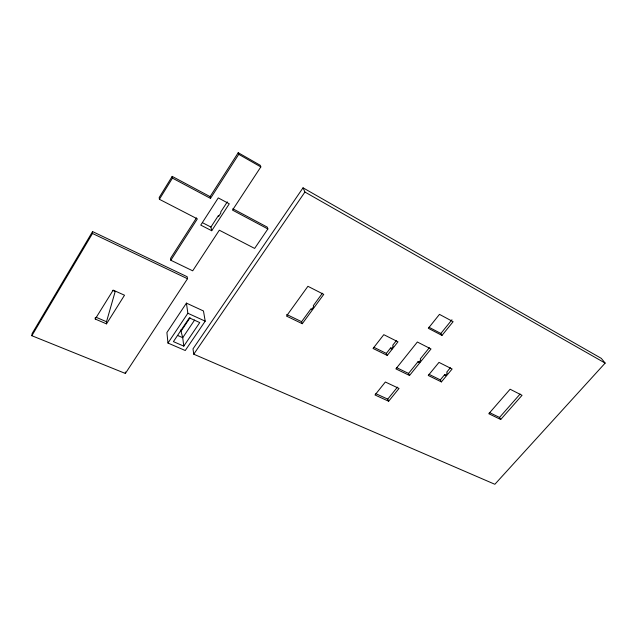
<?xml version="1.0" encoding="UTF-8"?>
<svg xmlns="http://www.w3.org/2000/svg" width="637" height="637" viewBox="0 0 637 637"><rect width="100%" height="100%" fill="white"/><g stroke="black" fill="none" stroke-linecap="round" stroke-linejoin="round"><path stroke-width="0.96" d="M95.255 317.624L95.224 319.041L106.506 323.867L106.514 321.733L115.193 291.491L112.669 290.361M31.85 335.723L92.492 233.476L92.556 231.565L187.198 276.753L187.501 278.735L125.378 373.457L31.85 335.723L32.145 333.517L92.556 231.565M172.189 176.401L172.444 178.121L210.497 198.394L210.091 196.634L172.189 176.401L159.194 197.51L159.401 199.293L197.359 218.881L170.835 260.254L192.692 270.813L219.319 230.204L254.641 248.422L267.874 228.954L267.269 227.138L232.879 208.785M159.401 199.293L172.444 178.121M95.224 319.041L113.187 290.13L124.518 295.218L106.506 323.867M196.483 217.878L170.597 258.311L170.835 260.254M210.091 196.634L238.222 152.713L260.222 165.27L260.828 166.918L232.497 210.106L267.874 228.954M210.497 198.394L238.74 154.329L238.222 152.713M211.715 230.729L229.28 203.808L218.268 197.908L200.743 225.1L211.715 230.729L210.927 227.051L218.483 215.425L218.698 216.325L220.88 212.973L220.665 212.081L227.313 201.857M186.426 303.116L166.91 332.522L167.969 343.048L185.248 350.517L205.202 321.159L203.474 310.975L186.426 303.116L187.859 313.261L167.969 343.048M183.79 346.13L199.739 322.577L189.34 317.871L173.415 341.623L183.79 346.13L182.723 337.69L181.012 331.248L190.073 317.728M194.635 320.005L182.723 337.69L177.604 335.444M303.037 187.819L193.003 348.861L193.752 354.188L494.861 484.287L605.15 363.098L601.296 358.368L303.037 187.819L304.924 192.04L605.15 363.098M193.752 354.188L304.924 192.04M302.288 323.707L286.475 316.071L307.918 286.308L323.755 294.374L302.288 323.707L301.604 321.693L311.143 308.634L311.509 309.622L313.651 306.692L313.285 305.712L322.41 293.211M387.256 355.422L373.051 348.471L383.8 334.68L397.998 341.806L387.256 355.422L386.317 353.4L390.577 347.985L392.312 348.845M396.405 340.596L392.718 345.27L393.204 346.273L391.054 348.988L390.577 347.985M388.658 401.238L374.986 394.98L385.353 382.017L399.025 388.443L388.658 401.238L387.75 399.136L397.464 387.121M409.535 375.472L395.872 368.879L417.354 342.013L431.01 348.965L409.535 375.472L408.548 373.425L418.095 361.617L419.879 362.501M429.33 347.73L420.237 358.973L420.754 359.977L418.613 362.628L418.095 361.617M441.982 335.428L428.335 328.294L439.474 314.367L453.114 321.693L441.982 335.428L440.86 333.47L451.952 319.766M441.409 381.905L428.255 375.472L438.981 362.389L452.127 368.998L441.409 381.905L440.326 379.875L444.578 374.739L446.298 375.591M450.391 367.724L446.72 372.167L447.27 373.171L445.128 375.75L444.578 374.739M500.738 419.496L488.778 413.724L510.118 389.231L522.045 395.298L500.738 419.496L499.535 417.442L520.111 394.032M96.139 317.282L106.514 321.733M187.859 313.261L205.202 321.159M375.822 393.666L387.75 399.136M92.492 233.476L187.501 278.735M286.714 314.487L301.604 321.693M396.62 367.66L408.548 373.425M489.304 412.497L499.535 417.442M373.919 347.324L386.317 353.4M428.956 374.301L440.326 379.875M202.542 222.735L210.927 227.051M428.956 327.235L440.86 333.47M238.74 154.329L260.828 166.918M180.836 329.878L181.012 331.248M125.338 371.976L125.378 373.457"/></g></svg>
